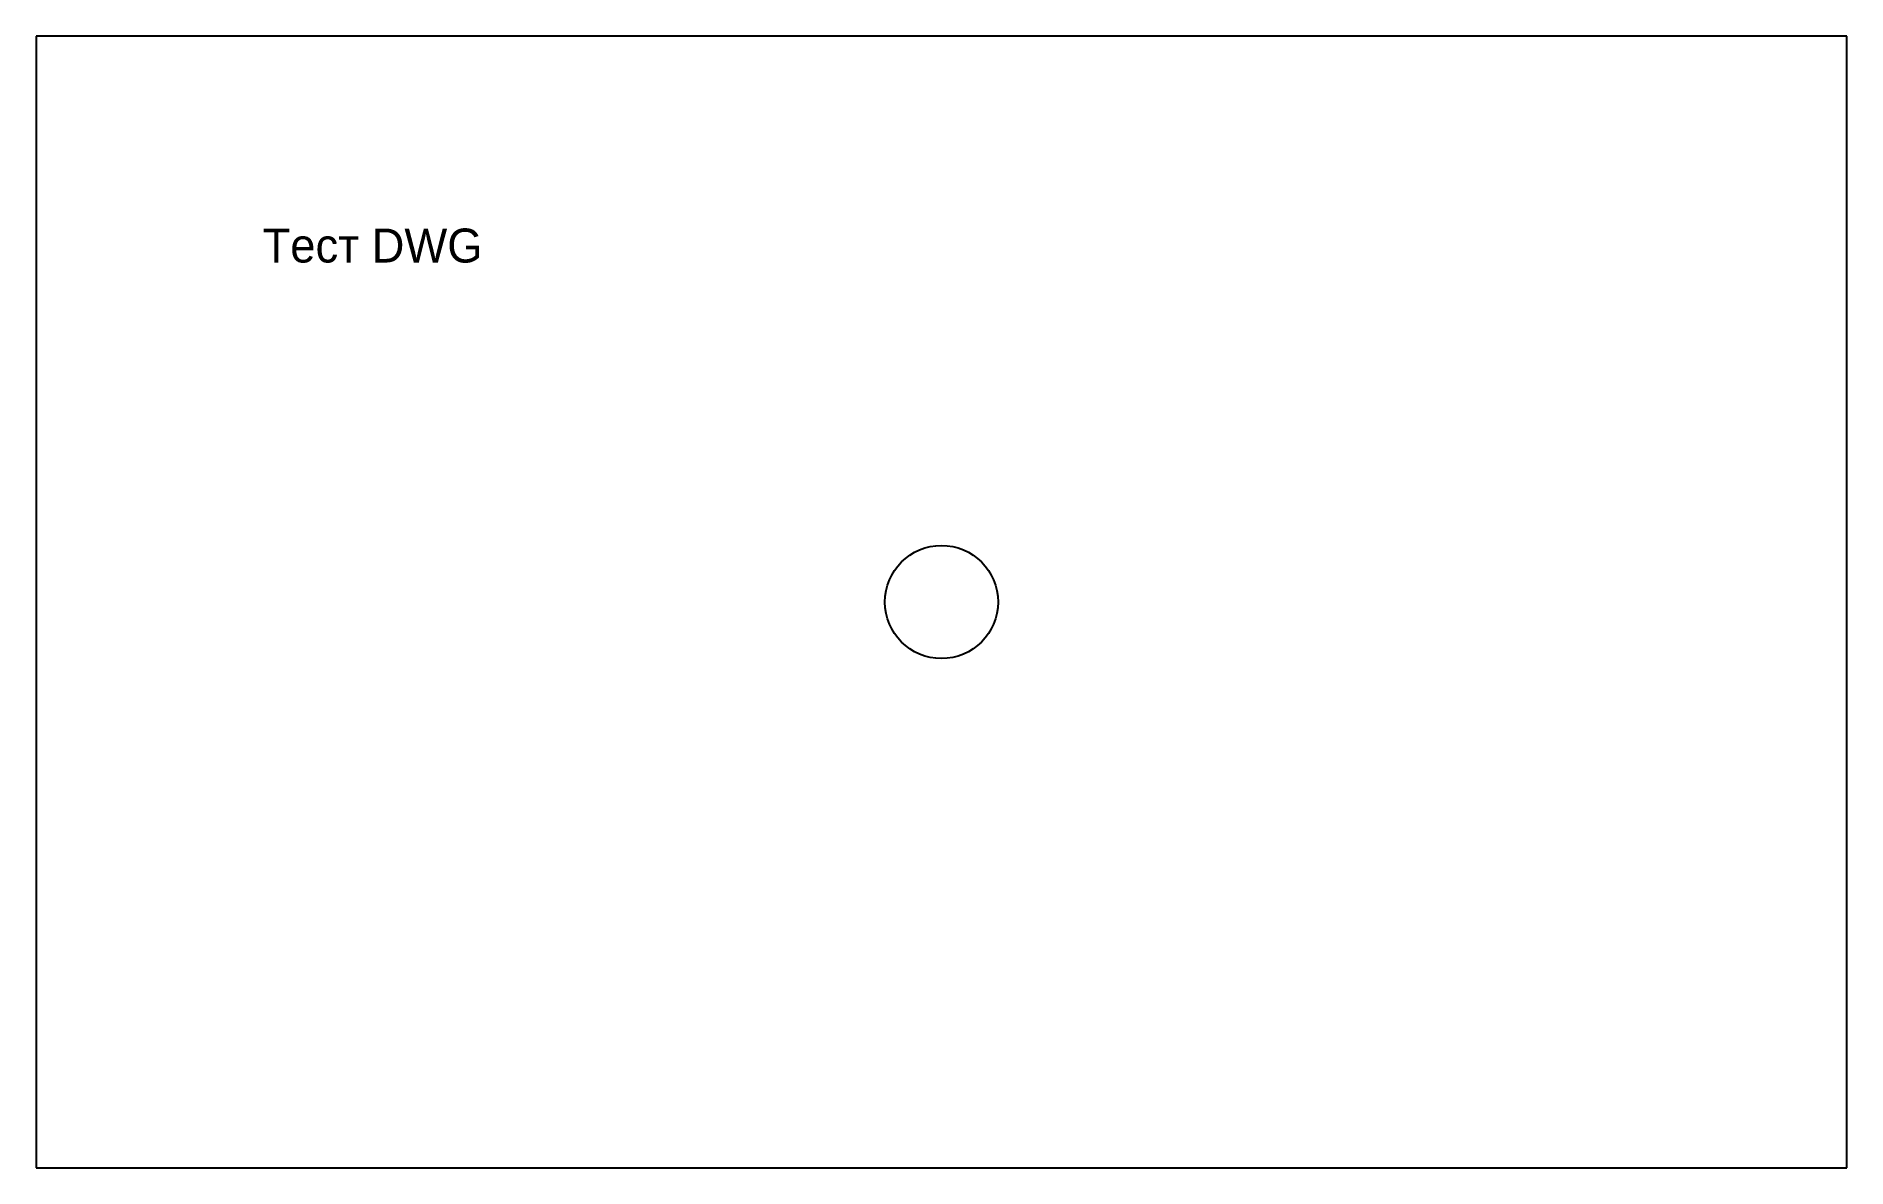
# Model space of a CAD drawing. Extents: x 0 to 160, y 0 to 100.
import ezdxf

# ---------------------------------------------------------------- set-up
doc = ezdxf.new("R2010")
doc.units = 0
doc.layers.add('Контур', color=7, linetype='Continuous')

msp = doc.modelspace()

# ---------------------------------------------------------------- linework, layer by layer
at = {"layer": 'Контур'}
for p, q in [((160, 100), (0, 100)), ((0, 100), (0, 0)), ((160, 0), (160, 100)), ((0, 0), (160, 0))]:
    msp.add_line(p, q, dxfattribs=at)
msp.add_circle((80, 50), 5, dxfattribs=at)

# ---------------------------------------------------------------- texts
msp.add_text('Тест DWG', height=3, dxfattribs=at).set_placement((20, 80))

doc.saveas('drawing.dxf')
